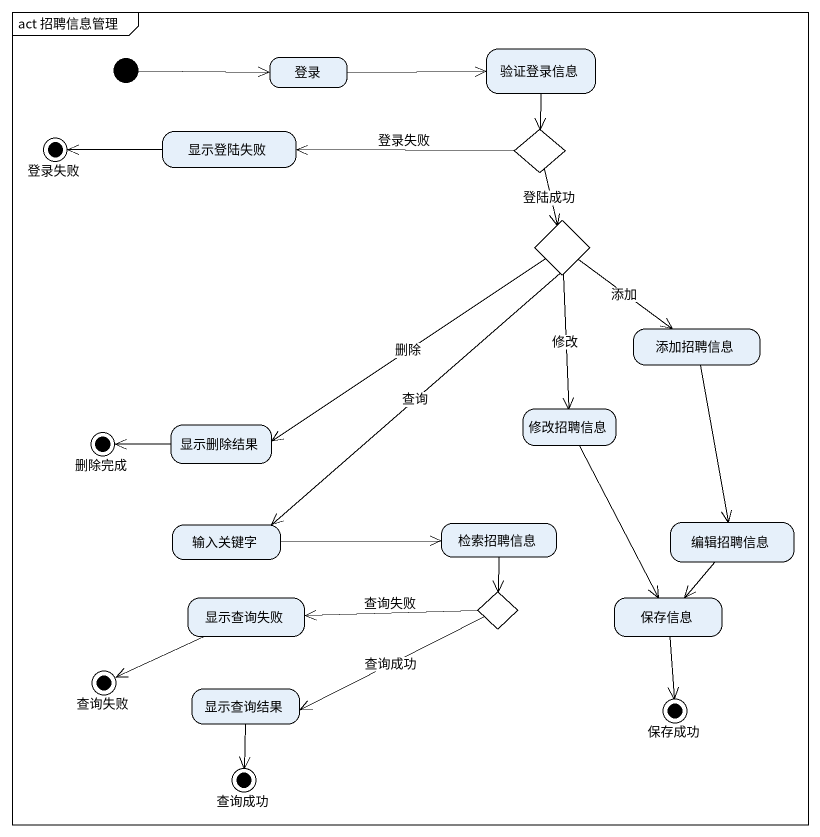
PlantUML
@startuml
mainframe act 招聘信息管理
hide empty description
state 登录
state 验证登录信息
state 登录失败 <<end>>
state 显示登陆失败
state choice1 <<choice>>
state choice2 <<choice>>
state 添加招聘信息
state 删除完成 <<end>>
state 显示删除结果
state 修改招聘信息
state 输入关键字
state 检索招聘信息
state 编辑招聘信息
state 显示查询失败
state choice3 <<choice>>
state 保存信息
state 查询失败 <<end>>
state 显示查询结果
state 保存成功 <<end>>
state 查询成功 <<end>>
[*] -right-> 登录
登录 -right-> 验证登录信息
验证登录信息 --> choice1
显示登陆失败 -left-> 登录失败
choice1 -left-> 显示登陆失败 : 登录失败
choice1 --> choice2 : 登陆成功
choice2 --> 添加招聘信息 : 添加
choice2 -left-> 显示删除结果 : 删除
choice2 --> 修改招聘信息 : 修改
choice2 --> 输入关键字 : 查询
添加招聘信息 --> 编辑招聘信息
显示删除结果 -left-> 删除完成
修改招聘信息 --> 保存信息
输入关键字 -right-> 检索招聘信息
检索招聘信息 --> choice3
编辑招聘信息 --> 保存信息
显示查询失败 -left-> 查询失败
choice3 -left-> 显示查询失败 : 查询失败
choice3 -left-> 显示查询结果 : 查询成功
保存信息 --> 保存成功
显示查询结果 --> 查询成功
@enduml
